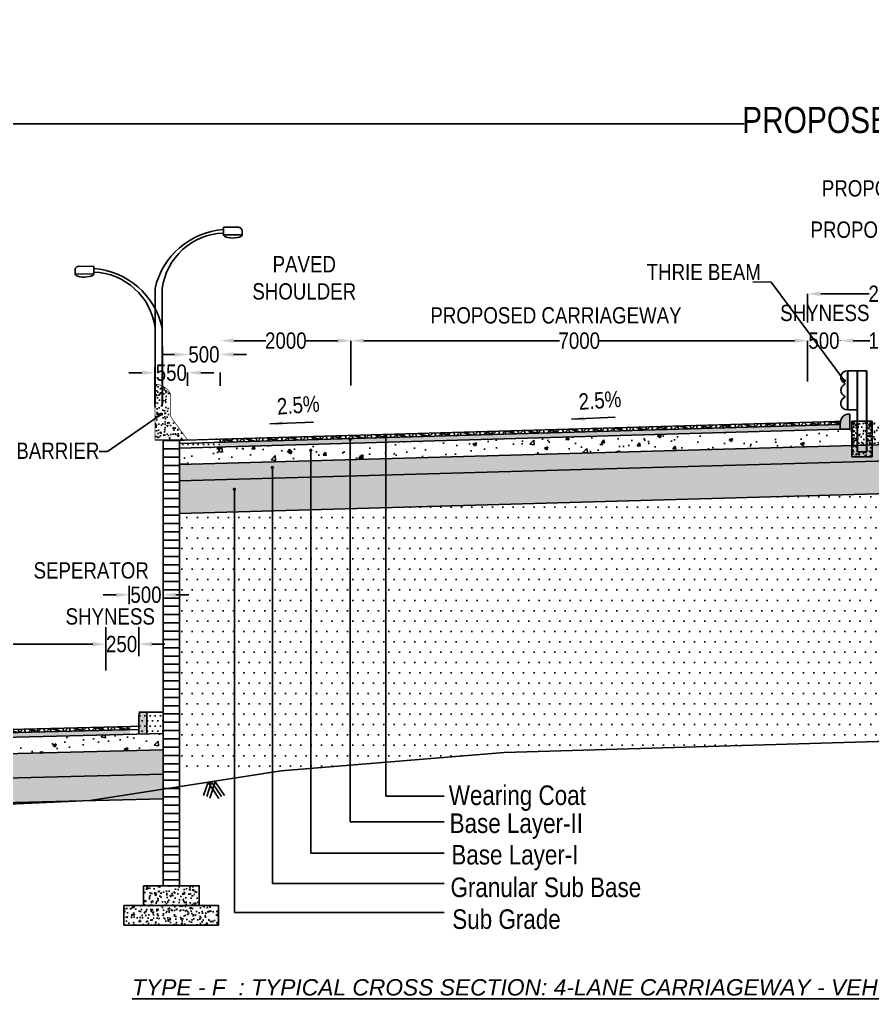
# Model space of a CAD drawing. Header units: millimetres. Extents: x 207528 to 778454, y -364692 to 101323.
# Drawn here: x 511375 to 524444, y -7738 to 7296 of the extents above; entities that cross this region are included whole.
import ezdxf

# ---------------------------------------------------------------- set-up
doc = ezdxf.new("R2010")
doc.units = ezdxf.units.MM
doc.linetypes.add('DASHED2', pattern=[0.375, 0.25, -0.125])
for name, color, linetype in [('Dim', 253, 'Continuous'), ('Dimension', 253, 'Continuous'), ('hatch', 253, 'Continuous'), ('NGL', 7, 'DASHED2')]:
    doc.layers.add(name, color=color, linetype=linetype)
doc.styles.add('DIM', font='ARIALN.TTF', dxfattribs={"height": 250})
doc.styles.get("Standard").update_dxf_attribs({"font": 'arial.ttf'})
doc.styles.add('STRIP PLAN STYLE', font='ARIALN.TTF')
doc.dimstyles.new('DIM', dxfattribs={"dimtxt": 250, "dimasz": 200, "dimexe": 0.18, "dimexo": 0.0625, "dimgap": 0.09, "dimtad": 0, "dimtih": 1, "dimtoh": 1, "dimdec": 0, "dimzin": 0, "dimdsep": 46, "dimtxsty": 'DIM', "dimcen": 0.09, "dimclrd": 256, "dimclrt": 7, "dimadec": 0, "dimazin": 0, "dimtfac": 1, "dimtdec": 0, "dimtofl": 0, "dimtmove": 0, "dimatfit": 3, "dimfxl": 1, "dimtolj": 1, "dimtzin": 0, "dimarcsym": 0})
doc.dimstyles.new('new', dxfattribs={"dimtxt": 150, "dimasz": 150, "dimexe": 100, "dimexo": 0.1, "dimgap": 0.09, "dimtad": 0, "dimtih": 1, "dimtoh": 1, "dimdec": 0, "dimzin": 0, "dimdsep": 46, "dimtxsty": 'DIM', "dimcen": 0.09, "dimclrd": 256, "dimclrt": 252, "dimadec": 0, "dimazin": 0, "dimtfac": 1, "dimtdec": 0, "dimtofl": 0, "dimtmove": 0, "dimatfit": 3, "dimfxl": 1, "dimtolj": 1, "dimtzin": 0, "dimlwd": -1, "dimarcsym": 0})

# ---------------------------------------------------------------- blocks, each defined once
blk = doc.blocks.new('*D402')
at = {"layer": 'Defpoints', "color": 0, "transparency": 16777216}
for p in [(516452, 2374), (516452, 1688), (523452, 1749)]:
    blk.add_point(p, dxfattribs=at)
at = {"layer": 'Dim', "color": 0, "lineweight": -2, "transparency": 16777216}
for p, q in [((516452, 1688), (516452, 2374)), ((523452, 1749), (523452, 2374))]:
    blk.add_line(p, q, dxfattribs=at)
at = {"layer": 'Dim', "lineweight": -2, "transparency": 16777216}
for p, q in [((516652, 2374), (519647, 2374)), ((523252, 2374), (520257, 2374))]:
    blk.add_line(p, q, dxfattribs=at)
at = {"layer": 'Dim', "transparency": 16777216}
for points in [[(516652, 2407), (516652, 2341), (516452, 2374)], [(523252, 2407), (523252, 2341), (523452, 2374)]]:
    blk.add_solid(points, dxfattribs=at)
at = {"layer": 'Dim', "color": 7, "transparency": 16777216, "insert": (519952, 2374), "char_height": 250, "attachment_point": 5, "style": 'DIM'}
blk.add_mtext('\\A1;7000', dxfattribs=at)
blk = doc.blocks.new('*D403')
at = {"layer": 'Defpoints', "color": 0, "transparency": 16777216}
for p in [(514457, 2375), (514457, 2375), (516452, 2374)]:
    blk.add_point(p, dxfattribs=at)
at = {"layer": 'Dim', "color": 0, "lineweight": -2, "transparency": 16777216}
for p, q in [((514457, 2375), (514457, 2375)), ((516452, 2374), (516452, 2374))]:
    blk.add_line(p, q, dxfattribs=at)
at = {"layer": 'Dim', "lineweight": -2, "transparency": 16777216}
for p, q in [((514657, 2375), (515147, 2375)), ((516252, 2374), (515762, 2374))]:
    blk.add_line(p, q, dxfattribs=at)
at = {"layer": 'Dim', "transparency": 16777216}
for points in [[(514657, 2408), (514657, 2342), (514457, 2375)], [(516252, 2408), (516252, 2341), (516452, 2374)]]:
    blk.add_solid(points, dxfattribs=at)
at = {"layer": 'Dim', "color": 7, "transparency": 16777216, "insert": (515455, 2375), "char_height": 250, "attachment_point": 5, "style": 'DIM'}
blk.add_mtext('\\A1;2000', dxfattribs=at)
blk = doc.blocks.new('*D404')
at = {"layer": 'Defpoints', "color": 0, "transparency": 16777216}
for p in [(513450, 1883), (513450, 1786), (513950, 1786)]:
    blk.add_point(p, dxfattribs=at)
at = {"layer": 'Dim', "lineweight": -2, "transparency": 16777216}
for p, q in [((513250, 1883), (513050, 1883)), ((514150, 1883), (514350, 1883))]:
    blk.add_line(p, q, dxfattribs=at)
at = {"layer": 'Dim', "color": 0, "lineweight": -2, "transparency": 16777216}
for p, q in [((513450, 1882), (513450, 1883)), ((513950, 1882), (513950, 1883))]:
    blk.add_line(p, q, dxfattribs=at)
at = {"layer": 'Dim', "transparency": 16777216}
for points in [[(513250, 1916), (513250, 1850), (513450, 1883)], [(514150, 1916), (514150, 1850), (513950, 1883)]]:
    blk.add_solid(points, dxfattribs=at)
at = {"layer": 'Dim', "color": 7, "transparency": 16777216, "insert": (513700, 1883), "char_height": 250, "attachment_point": 5, "style": 'DIM'}
blk.add_mtext('\\A1;550', dxfattribs=at)
blk = doc.blocks.new('*D489')
at = {"layer": 'Defpoints', "color": 0, "transparency": 16777216}
for p in [(513950, 2163), (513950, 1889), (514451, 1889)]:
    blk.add_point(p, dxfattribs=at)
at = {"layer": 'Dim', "lineweight": -2, "transparency": 16777216}
for p, q in [((513750, 2163), (513550, 2163)), ((514651, 2163), (514851, 2163))]:
    blk.add_line(p, q, dxfattribs=at)
at = {"layer": 'Dim', "color": 0, "lineweight": -2, "transparency": 16777216}
for p, q in [((513950, 2162), (513950, 2163)), ((514451, 2162), (514451, 2163))]:
    blk.add_line(p, q, dxfattribs=at)
at = {"layer": 'Dim', "transparency": 16777216}
for points in [[(513750, 2197), (513750, 2130), (513950, 2163)], [(514651, 2197), (514651, 2130), (514451, 2163)]]:
    blk.add_solid(points, dxfattribs=at)
at = {"layer": 'Dim', "color": 7, "transparency": 16777216, "insert": (514200, 2163), "char_height": 250, "attachment_point": 5, "style": 'DIM'}
blk.add_mtext('\\A1;500', dxfattribs=at)
blk = doc.blocks.new('*D405')
at = {"layer": 'Defpoints', "color": 0, "transparency": 16777216}
for p in [(547201, 5698), (502201, 5431), (547201, 5433)]:
    blk.add_point(p, dxfattribs=at)
at = {"layer": 'Dim', "color": 0, "lineweight": -2, "transparency": 16777216}
for p, q in [((502201, 5431), (502201, 5698)), ((547201, 5433), (547201, 5698))]:
    blk.add_line(p, q, dxfattribs=at)
at = {"layer": 'Dim', "lineweight": -2, "transparency": 16777216}
for p, q in [((502401, 5698), (522479, 5698)), ((547001, 5698), (529825, 5698))]:
    blk.add_line(p, q, dxfattribs=at)
at = {"layer": 'Dim', "transparency": 16777216}
for points in [[(502401, 5731), (502401, 5665), (502201, 5698)], [(547001, 5731), (547001, 5665), (547201, 5698)]]:
    blk.add_solid(points, dxfattribs=at)
at = {"layer": 'Dim', "color": 7, "transparency": 16777216, "insert": (526152, 5698), "char_height": 400, "attachment_point": 5, "style": 'STRIP PLAN STYLE'}
blk.add_mtext('\\A1;PROPOSED RIGHT OF WAY (45m)', dxfattribs=at)
blk = doc.blocks.new('*D406')
at = {"layer": 'Defpoints', "color": 0, "transparency": 16777216}
for p in [(525952, 3092), (523452, 2656), (525952, 2656)]:
    blk.add_point(p, dxfattribs=at)
at = {"layer": 'Dim', "color": 0, "lineweight": -2, "transparency": 16777216}
for p, q in [((523452, 2656), (523452, 3092)), ((525952, 2656), (525952, 3092))]:
    blk.add_line(p, q, dxfattribs=at)
at = {"layer": 'Dim', "lineweight": -2, "transparency": 16777216}
for p, q in [((523652, 3092), (524394, 3092)), ((525752, 3092), (525009, 3092))]:
    blk.add_line(p, q, dxfattribs=at)
at = {"layer": 'Dim', "transparency": 16777216}
for points in [[(523652, 3125), (523652, 3058), (523452, 3092)], [(525752, 3125), (525752, 3058), (525952, 3092)]]:
    blk.add_solid(points, dxfattribs=at)
at = {"layer": 'Dim', "color": 7, "transparency": 16777216, "insert": (524702, 3092), "char_height": 250, "attachment_point": 5, "style": 'DIM'}
blk.add_mtext('\\A1;2500', dxfattribs=at)
blk = doc.blocks.new('*D408')
at = {"layer": 'Defpoints', "color": 0, "transparency": 16777216}
for p in [(523452, 2375), (523452, 2188), (523952, 2188)]:
    blk.add_point(p, dxfattribs=at)
at = {"layer": 'Dim', "lineweight": -2, "transparency": 16777216}
for p, q in [((523252, 2375), (523052, 2375)), ((524152, 2375), (524352, 2375))]:
    blk.add_line(p, q, dxfattribs=at)
at = {"layer": 'Dim', "color": 0, "lineweight": -2, "transparency": 16777216}
for p, q in [((523452, 2373), (523452, 2375)), ((523952, 2373), (523952, 2375))]:
    blk.add_line(p, q, dxfattribs=at)
at = {"layer": 'Dim', "transparency": 16777216}
for points in [[(523252, 2408), (523252, 2341), (523452, 2375)], [(524152, 2408), (524152, 2341), (523952, 2375)]]:
    blk.add_solid(points, dxfattribs=at)
at = {"layer": 'Dim', "color": 7, "transparency": 16777216, "insert": (523702, 2375), "char_height": 250, "attachment_point": 5, "style": 'DIM'}
blk.add_mtext('\\A1;500', dxfattribs=at)
blk = doc.blocks.new('*D409')
at = {"layer": 'Defpoints', "color": 0, "transparency": 16777216}
for p in [(523952, 2375), (523952, 2189), (525452, 2188)]:
    blk.add_point(p, dxfattribs=at)
at = {"layer": 'Dim', "color": 0, "lineweight": -2, "transparency": 16777216}
for p, q in [((523952, 2374), (523952, 2376)), ((525452, 2373), (525452, 2375))]:
    blk.add_line(p, q, dxfattribs=at)
at = {"layer": 'Dim', "lineweight": -2, "transparency": 16777216}
for p, q in [((524152, 2375), (524406, 2375)), ((525252, 2375), (524998, 2375))]:
    blk.add_line(p, q, dxfattribs=at)
at = {"layer": 'Dim', "transparency": 16777216}
for points in [[(524152, 2409), (524152, 2342), (523952, 2375)], [(525252, 2408), (525252, 2341), (525452, 2375)]]:
    blk.add_solid(points, dxfattribs=at)
at = {"layer": 'Dim', "color": 7, "transparency": 16777216, "insert": (524702, 2375), "char_height": 250, "attachment_point": 5, "style": 'DIM'}
blk.add_mtext('\\A1;1500', dxfattribs=at)
blk = doc.blocks.new('*D395')
at = {"layer": 'Defpoints', "color": 0, "transparency": 16777216}
for p in [(513567, -1521), (513056, -1869), (513567, -1869)]:
    blk.add_point(p, dxfattribs=at)
at = {"layer": 'Dim', "lineweight": -2, "transparency": 16777216}
for p, q in [((512856, -1521), (512656, -1521)), ((513767, -1521), (513967, -1521))]:
    blk.add_line(p, q, dxfattribs=at)
at = {"layer": 'Dim', "color": 0, "lineweight": -2, "transparency": 16777216}
for p, q in [((513056, -1523), (513056, -1521)), ((513567, -1523), (513567, -1521))]:
    blk.add_line(p, q, dxfattribs=at)
at = {"layer": 'Dim', "transparency": 16777216}
for points in [[(512856, -1488), (512856, -1555), (513056, -1521)], [(513767, -1488), (513767, -1555), (513567, -1521)]]:
    blk.add_solid(points, dxfattribs=at)
at = {"layer": 'Dim', "color": 7, "transparency": 16777216, "insert": (513312, -1521), "char_height": 250, "attachment_point": 5, "style": 'DIM'}
blk.add_mtext('\\A1;500', dxfattribs=at)
blk = doc.blocks.new('*D396')
at = {"layer": 'Defpoints', "color": 0, "transparency": 16777216}
for p in [(506212, -2278), (506212, -2680), (512695, -2680)]:
    blk.add_point(p, dxfattribs=at)
at = {"layer": 'Dim', "color": 0, "lineweight": -2, "transparency": 16777216}
for p, q in [((506212, -2680), (506212, -2278)), ((512695, -2680), (512695, -2278))]:
    blk.add_line(p, q, dxfattribs=at)
at = {"layer": 'Dim', "lineweight": -2, "transparency": 16777216}
for p, q in [((506412, -2278), (509064, -2278)), ((512495, -2278), (509674, -2278))]:
    blk.add_line(p, q, dxfattribs=at)
at = {"layer": 'Dim', "transparency": 16777216}
for points in [[(506412, -2245), (506412, -2311), (506212, -2278)], [(512495, -2245), (512495, -2311), (512695, -2278)]]:
    blk.add_solid(points, dxfattribs=at)
at = {"layer": 'Dim', "color": 7, "transparency": 16777216, "insert": (509369, -2278), "char_height": 250, "attachment_point": 5, "style": 'DIM'}
blk.add_mtext('\\A1;7000', dxfattribs=at)
blk = doc.blocks.new('DDD')
for p, q in [((1867070, -106568), (1867071, -106627)), ((1867358, -106507), (1867129, -106509)), ((1867359, -106625), (1867358, -106507)), ((1867071, -106627), (1867359, -106625)), ((1868297, -107444), (1868295, -109214)), ((1868407, -107450), (1868407, -109214))]:
    blk.add_line(p, q)
for centre, major_axis, start_param, end_param in [((1867129, -106568), (41.7, 41.7), 0.793568, 2.364365), ((1867273, -107703), (-822, 822), 4.14637, 5.423964), ((1867323, -107580), (-343, 922), 4.488864, 5.890241)]:
    blk.add_ellipse(centre, major_axis=major_axis, ratio=1, start_param=start_param, end_param=end_param)
at = {"extrusion": (0, 0, -1)}
blk.add_ellipse((1867215, -106626), major_axis=(144, 1), ratio=0.331897, start_param=0, end_param=3.141593, dxfattribs=at)
blk = doc.blocks.new('DUAL LIGHT')
for p, q in [((1621822, -144545), (1621823, -144427)), ((1621823, -144427), (1622052, -144429)), ((1622110, -144547), (1621822, -144545)), ((1622110, -144488), (1622110, -144547)), ((1620774, -145370), (1620774, -146570)), ((1620884, -145364), (1620885, -146570))]:
    blk.add_line(p, q)
at = {"extrusion": (0, 0, -1)}
for centre, major_axis, start_param, end_param in [((1621908, -145623), (822, 822), 4.14637, 5.423964), ((1622052, -144487), (-41.7, 41.7), 0.793568, 2.364365), ((1621858, -145500), (343, 922), 4.488864, 5.890241)]:
    blk.add_ellipse(centre, major_axis=major_axis, ratio=1, start_param=start_param, end_param=end_param, dxfattribs=at)
blk.add_ellipse((1621966, -144546), major_axis=(-144, 1), ratio=0.331897, start_param=0, end_param=3.141593)
blk.add_blockref('DDD', (-247523, -37321))
blk = doc.blocks.new('*D400')
at = {"layer": 'Defpoints', "color": 0, "transparency": 16777216}
for p in [(513203, -2277), (512693, -2594), (513203, -2594)]:
    blk.add_point(p, dxfattribs=at)
at = {"layer": 'Dim', "lineweight": -2, "transparency": 16777216}
for p, q in [((512493, -2277), (512293, -2277)), ((513403, -2277), (513603, -2277))]:
    blk.add_line(p, q, dxfattribs=at)
at = {"layer": 'Dim', "color": 0, "lineweight": -2, "transparency": 16777216}
for p, q in [((512693, -2278), (512693, -2277)), ((513203, -2278), (513203, -2277))]:
    blk.add_line(p, q, dxfattribs=at)
at = {"layer": 'Dim', "transparency": 16777216}
for points in [[(512493, -2243), (512493, -2310), (512693, -2277)], [(513403, -2243), (513403, -2310), (513203, -2277)]]:
    blk.add_solid(points, dxfattribs=at)
at = {"layer": 'Dim', "color": 7, "transparency": 16777216, "insert": (512938, -2277), "char_height": 250, "attachment_point": 5, "style": 'DIM'}
blk.add_mtext('\\A1;250', dxfattribs=at)
blk = doc.blocks.new('thrie pole')
at = {"true_color": 0x939598}
h = blk.add_hatch(dxfattribs=at)
h.set_pattern_fill('AR-CONC', color=252, scale=0.7)
h.paths.add_polyline_path([(1314319, 54509), (1314169, 54509), (1314169, 54977), (1314089, 54977), (1314089, 54429), (1314399, 54429), (1314399, 54977), (1314319, 54977)])
for points in [[(1314019, 55151), (1314019, 55751)], [(1314019, 55351), (1314019, 55751)], [(1314019, 55751), (1314319, 55751)], [(1314024, 55151), (1314024, 55751)], [(1314024, 55351), (1314024, 55751)], [(1314169, 54509), (1314169, 55751)], [(1314174, 54509), (1314174, 55751)], [(1314314, 54509), (1314314, 55751)], [(1314319, 54509), (1314319, 55751)], [(1314169, 55151), (1314019, 55151)], [(1314174, 54509), (1314169, 54509)], [(1314169, 54509), (1314319, 54509)]]:
    blk.add_lwpolyline(points)
blk.add_lwpolyline([(1314399, 54429), (1314089, 54429), (1314089, 54977), (1314399, 54977)], close=True)
for centre, radius, start, end in [((1314019, 55651), 100, 90, 245.38), ((1314019, 55451), 100, 114.62, 245.38), ((1313973, 55551), 10, 294.62, 65.38), ((1314019, 55251), 100, 114.62, 270), ((1313973, 55351), 10, 294.62, 65.38)]:
    blk.add_arc(centre, radius, start, end)

msp = doc.modelspace()

# ---------------------------------------------------------------- hatches: boundary and pattern name
at = {"true_color": 0x636466}
h = msp.add_hatch(color=251, dxfattribs=at)
h.dxf.hatch_style = 1
h.paths.add_polyline_path([(524099.1, 1248.2), (524061, 1248.2, 0.2904632), (523961.2, 1159.7), (523952.1, 1096.3), (523952.6, 1096.3), (523952.6, 1016.3), (524099, 1017.5)])
h = msp.add_hatch()
h.set_pattern_fill('GOST_GLASS', color=41, scale=5)
h.set_pattern_definition([(45, (448852.69, -66546.884), (42.426407, -4e-15), [25, -35]), (45, (448863.298, -66546.884), (42.426407, -4e-15), [10, -50]), (45, (448852.69, -66536.277), (42.426407, -4e-15), [10, -50])])
h.paths.add_polyline_path([(523953.9, 1018.4), (523953.9, 1088.6), (514451.1, 815), (514451.1, 745.6)])
h = msp.add_hatch()
h.set_pattern_fill('AR-SAND', color=45, scale=2.5)
h.set_pattern_definition([(37.5, (90600.76, -67169.48), (-4.000078, 122.35331), [0, -96.52, 0, -107.95, 0, -103.1875]), (7.5, (90600.76, -67169.48), (112.38082, 179.206275), [0, -52.07, 0, -86.995, 0, -33.3375]), (327.5, (90522.65, -67169.48), (197.748093, 0.359296), [0, -31.75, 0, -114.3, 0, -149.225]), (317.5, (90522.65, -67169.48), (190.88911, 55.73233), [0, -15.875, 0, -74.93, 0, -85.725])])
h.paths.add_polyline_path([(524099.1, 1132.9), (525304, 1132.8), (525298.4, 768.5), (524700.4, 782.4), (524104.8, 768.6)])
at = {"ltscale": 0.1}
h = msp.add_hatch(dxfattribs=at)
h.set_pattern_fill('LINE', color=256, scale=40, style=0)
h.set_pattern_definition([(0, (451597.59, 79075.2), (0, 127), [])])
h.paths.add_polyline_path([(513824.6, 850.9), (513574.6, 850.9), (513574.6, -4532.9), (513824.6, -4494)])
h.paths.add_polyline_path([(513824.6, -4494), (513574.6, -4532.9), (513574.6, -5983.5), (513824.6, -5983.5)])
h = msp.add_hatch(color=256)
h.dxf.hatch_style = 1
h.paths.add_polyline_path([(513201.1, -3367.1, -0.4142136), (513251.1, -3317.1), (513324.3, -3317.1), (513324.3, -3652.8), (513201.1, -3655.9)])
h = msp.add_hatch()
h.set_pattern_fill('GOST_GLASS', color=41, scale=5)
h.set_pattern_definition([(45, (411964.84, -17234.707), (42.426407, -4e-15), [25, -35]), (45, (411975.448, -17234.707), (42.426407, -4e-15), [10, -50]), (45, (411964.84, -17224.1), (42.426407, -4e-15), [10, -50])])
h.paths.add_polyline_path([(513065.3, -3589.3), (513065.3, -3659.3), (507486.3, -3798.8), (507239.8, -3779.2), (506841.7, -3744.9)])
h.paths.add_polyline_path([(506212.1, -3760.6), (506212.1, -3830.6), (507486.3, -3798.8), (507239.8, -3779.2), (506841.7, -3744.9)])
at = {"layer": 'Dim'}
h = msp.add_hatch(dxfattribs=at)
h.set_pattern_fill('AR-CONC', color=256)
h.set_pattern_definition([(50, (449597.46, 79037.7), (182.18467, -15.93909), [19.05, -209.55]), (355, (449597.46, 79037.7), (-35.24342, 191.05685), [15.24, -167.6406]), (100.45144, (449612.65, 79036.37), (146.94125, 175.11775), [16.19, -178.09024]), (46.1842, (449597.46, 79088.5), (271.07904, -42.04233), [28.575, -314.325]), (96.63556, (449620.05, 79085), (237.4041, 247.4261), [24.285, -267.1356]), (351.18415, (449597.46, 79088.5), (237.4041, 247.4261), [22.86, -251.4597]), (21, (449622.86, 79075.8), (151.6144, -102.2652), [19.05, -209.55]), (326, (449622.86, 79075.8), (61.80203, 184.18797), [15.24, -167.64]), (71.45144, (449635.5, 79067.27), (213.41642, 81.92277), [16.19, -178.08994]), (37.5, (449597.463, 79037.694), (3.088603, 84.55504), [0, -165.608, 0, -170.18, 0, -168.275]), (7.5, (449597.46, 79037.69), (66.81966, 100.180575), [0, -97.028, 0, -161.798, 0, -64.135]), (327.5, (449540.82, 79037.694), (135.590595, -5.728744), [0, -63.5, 0, -198.12, 0, -262.89]), (317.5, (449515.42, 79037.7), (148.12918, 25.42649), [0, -82.55, 0, -131.572, 0, -186.69])])
h.paths.add_polyline_path([(513692.5, 1549.4), (513685.9, 1563), (513666.3, 1595.1), (513649.3, 1616.5), (513624.8, 1640.8), (513585, 1669.3), (513552.1, 1685.6), (513519.3, 1696.5), (513481, 1703.6), (513449.6, 1705.1), (513449.6, 1647), (513449.6, 850.9), (513950.9, 863.5), (513692.1, 1207.4)])
h = msp.add_hatch(dxfattribs=at)
h.set_pattern_fill('AR-CONC', color=256, scale=3)
h.set_pattern_definition([(50, (448852.7, 14956), (546.554, -47.8173), [57.15, -628.65]), (355, (448852.7, 14956), (-105.7303, 573.1705), [45.72, -502.9218]), (100.45144, (448898.24, 14952), (440.8237, 525.3533), [48.57, -534.2707]), (46.1842, (448852.7, 15108.4), (813.237, -126.127), [85.725, -942.975]), (96.6356, (448920.5, 15097.9), (712.212, 742.278), [72.855, -801.407]), (351.1842, (448852.7, 15108.4), (712.212, 742.278), [68.58, -754.379]), (21, (448928.9, 15070.3), (454.8432, -306.7956), [57.15, -628.65]), (326, (448928.9, 15070.3), (185.406, 552.564), [45.72, -502.92]), (71.45144, (448966.8, 15044.7), (640.2493, 245.7683), [48.57, -534.27]), (37.5, (448852.7, 14955.98), (9.2658, 253.6651), [0, -496.824, 0, -510.54, 0, -504.825]), (7.5, (448852.7, 14955.98), (200.459, 300.5417), [0, -291.084, 0, -485.394, 0, -192.405]), (327.5, (448682.76, 14955.98), (406.7718, -17.18623), [0, -190.5, 0, -594.36, 0, -788.67]), (317.5, (448606.56, 14955.98), (444.3875, 76.2795), [0, -247.65, 0, -394.716, 0, -560.07])])
h.paths.add_polyline_path([(523953.9, 761.7), (523953.9, 1018.4), (513824.6, 727.7), (513824.6, 556), (513824.6, 480.8)])
h = msp.add_hatch(dxfattribs=at)
h.set_pattern_fill('AR-CONC', color=256, scale=3)
h.set_pattern_definition([(50, (411964.84, -17234.7), (546.554, -47.8173), [57.15, -628.65]), (355, (411964.84, -17234.7), (-105.7303, 573.1705), [45.72, -502.9218]), (100.45144, (412010.4, -17238.7), (440.8237, 525.3533), [48.57, -534.2707]), (46.1842, (411964.84, -17082.3), (813.237, -126.127), [85.725, -942.975]), (96.6356, (412032.6, -17092.8), (712.2124, 742.2784), [72.855, -801.407]), (351.18415, (411964.8, -17082.3), (712.2124, 742.2784), [68.58, -754.379]), (21, (412041.04, -17120.4), (454.8432, -306.7956), [57.15, -628.65]), (326, (412041.04, -17120.4), (185.406, 552.564), [45.72, -502.92]), (71.45144, (412078.94, -17145.97), (640.2493, 245.7683), [48.57, -534.2698]), (37.5, (411964.84, -17234.7), (9.2658, 253.6651), [0, -496.824, 0, -510.54, 0, -504.825]), (7.5, (411964.84, -17234.7), (200.459, 300.5417), [0, -291.084, 0, -485.394, 0, -192.405]), (327.5, (411794.92, -17234.7), (406.7718, -17.18623), [0, -190.5, 0, -594.36, 0, -788.67]), (317.5, (411718.7, -17234.7), (444.3875, 76.2795), [0, -247.65, 0, -394.716, 0, -560.07])])
h.paths.add_polyline_path([(506065.3, -3834.3), (507486.3, -3798.8), (508384.1, -3870.2), (509567.2, -3926.2), (511105.7, -3934.1), (512408.4, -3873.2), (513574.6, -3855), (513574.6, -3906.4), (506065.3, -4084.4)])
h.paths.add_polyline_path([(507486.3, -3798.8), (513065.3, -3659.3), (513574.6, -3646.6), (513574.6, -3855), (512408.4, -3873.2), (511105.7, -3934.1), (509567.2, -3926.2), (508384.1, -3870.2)])
at = {"layer": 'hatch'}
h = msp.add_hatch(dxfattribs=at)
h.set_pattern_fill('NET3', color=256, scale=30, angle=45)
h.set_pattern_definition([(45, (448852.69, -66546.88), (-67.35192, 67.35192), []), (105, (448852.69, -66546.88), (-92.004435, -24.65251), []), (165, (448852.69, -66546.88), (-24.65251, -92.004435), [])])
h.paths.add_polyline_path([(523953.9, 1088.7), (523953.9, 1138.5), (514451.1, 865.3), (514451.1, 815)])
h = msp.add_hatch(dxfattribs=at)
h.set_pattern_fill('DOTS', scale=50)
h.set_pattern_definition([(0, (450097.59, 14991.82), (39.6875, 79.375), [0, -79.375])])
h.paths.add_polyline_path([(514451.1, 865), (513574.8, 850.9), (513824.6, 844.9), (513824.6, 716.2), (514451.6, 745.8)])
h = msp.add_hatch(dxfattribs=at)
h.set_pattern_fill('GRAVEL', color=11, scale=25)
h.set_pattern_definition([(228.01279, (449309.89, 15590.98), (-5080, -5715), [85.4304, -8457.621]), (184.96974, (449252.74, 15527.478), (7619.999997, 635.000036), [146.601, -14513.5122]), (132.510447, (449106.69, 15514.778), (6350.000003, -6984.999998), [103.3704, -10233.6807]), (267.27369, (448859.04, 15356.028), (635.000001, 12700), [133.501, -13216.6094]), (292.833654, (448852.69, 15222.678), (-3175, 7620), [130.9084, -12959.952]), (357.27369, (448903.49, 15102.028), (-12700, 635.000001), [133.501, -13216.6094]), (37.69424, (449036.84, 15095.678), (-8254.9999996, -6350.0000005), [176.5484, -17478.279]), (72.25533, (449176.54, 15203.628), (4445.000001, 13969.9999996), [166.68, -16501.314]), (121.429566, (449227.34, 15362.378), (-5080.000001, 8255), [133.9532, -13261.3864]), (175.23636, (449157.49, 15476.68), (6985, -635), [152.9283, -7493.484]), (222.397438, (449005.09, 15489.378), (-7620, -6985), [197.7695, -19579.193]), (138.814075, (449487.69, 15349.68), (-4445, 3810), [67.501, -6682.6415]), (171.469234, (449436.89, 15394.128), (8255, -1269.999999), [128.4205, -12713.6597]), (225, (449309.9, 15413.2), (-9e-14, -635), [89.8023, -808.2233]), (203.19859, (449265.44, 15489.38), (3175, 1270), [48.3603, -4787.6556]), (291.80141, (449220.99, 15470.33), (-635, 1905), [68.3914, -3351.188]), (30.96376, (449246.39, 15406.83), (1905, 1270), [111.08, -3591.5745]), (161.56505, (449341.64, 15463.98), (1270, -635), [80.322, -1927.7245]), (16.38954, (448852.69, 15470.328), (6350, 1905), [112.522, -11139.7067]), (70.346176, (448960.64, 15502.078), (-2540, -6985), [94.3997, -9345.554]), (293.19859, (449341.64, 15590.98), (-1270, 3175), [96.72, -4739.296]), (343.61046, (449379.74, 15502.078), (-6350, 1905), [112.522, -11139.7067]), (339.44395, (448852.69, 15076.63), (-3175, 1270), [108.509, -5316.9336]), (294.77514, (448954.29, 15038.528), (-3175.000004, 6984.999998), [90.918, -9000.8983]), (66.80141, (449347.99, 14955.98), (1270, 3175), [96.72, -4739.296]), (17.354025, (449386.09, 15044.878), (-8255, -2540), [106.4457, -10538.094]), (69.44395, (449036.84, 14955.98), (-1270, -3175), [54.2544, -5371.188]), (101.30993, (449309.89, 14955.98), (-635, 2540), [32.3787, -3205.4987]), (165.96376, (449303.54, 14987.73), (1905, -635), [130.9084, -2487.2636]), (186.009006, (449176.54, 15019.478), (6350, 635), [121.3167, -12010.341]), (303.69007, (449246.39, 15349.68), (-635, 1270), [91.581, -2197.944]), (353.157227, (449297.19, 15273.478), (10795, -1269.9999994), [159.889, -15829.0023]), (60.9454, (449455.94, 15254.43), (-2540, -4445), [65.377, -6472.348]), (90, (449487.7, 15311.6), (-635, 635), [38.1, -596.9]), (120.25644, (449163.84, 15038.528), (2540, -4445), [88.2167, -8733.485]), (48.01279, (449119.39, 15114.73), (5080, 5715), [170.8607, -8372.1905]), (0, (449233.7, 15241.7), (635, 635), [165.1, -469.9]), (325.304846, (449398.79, 15241.728), (6350.000002, -4444.999997), [100.4024, -9939.829]), (254.0546, (449481.34, 15184.58), (-635, -2540), [92.4573, -4530.4125]), (207.645975, (449455.94, 15095.678), (-12065, -6349.999999), [150.5363, -14903.116]), (175.42608, (449322.59, 15025.828), (-8255, 635), [159.2574, -15766.4616])])
h.paths.add_polyline_path([(524700.4, 532.3), (524700.4, 782.4), (513824.6, 480.8), (513824.6, 360.9), (513824.6, 226.7)])
h = msp.add_hatch(dxfattribs=at)
h.set_pattern_fill('DOTS', color=25, scale=50)
h.set_pattern_definition([(0, (448852.69, 14955.98), (39.6875, 79.375), [0, -79.375])])
h.paths.add_polyline_path([(524700.4, 532.3), (513824.6, 226.7), (513824.6, -273.4), (524700.4, 32.1)])
h = msp.add_hatch(dxfattribs=at)
h.set_pattern_fill('DOTS', scale=100)
h.set_pattern_definition([(0, (448852.69, 79039.36), (79.375, 158.75), [0, -158.75])])
h.paths.add_polyline_path([(524700.4, 32.1), (513824.6, -273.4), (513824.6, -4286.1), (513313, -4307.7), (515382.1, -4220.1), (518799.2, -3937.1), (524700.4, -3762.7)])
h = msp.add_hatch(dxfattribs=at)
h.set_pattern_fill('DOTS', color=25, scale=50)
h.set_pattern_definition([(0, (-804369.904, 91001.76), (39.6875, 79.375), [0, -79.375])])
h.paths.add_polyline_path([(513188.6, -3656.2), (513574, -3646.5), (513574, -3320.5), (513188.6, -3320.5)])
h = msp.add_hatch(dxfattribs=at)
h.set_pattern_fill('NET3', color=256, scale=30, angle=45)
h.set_pattern_definition([(45, (411964.84, -17234.71), (-67.35192, 67.35192), []), (105, (411964.84, -17234.71), (-92.004435, -24.65251), []), (165, (411964.84, -17234.71), (-24.65251, -92.004435), [])])
h.paths.add_polyline_path([(513065.3, -3539.3), (513065.3, -3589.3), (506841.7, -3744.9), (506391.6, -3706.1)])
h.paths.add_polyline_path([(506212.1, -3710.6), (506212.1, -3760.6), (506841.7, -3744.9), (506391.6, -3706.1)])
h = msp.add_hatch(dxfattribs=at)
h.set_pattern_fill('GRAVEL', color=11, scale=25)
h.set_pattern_definition([(228.01279, (412422.04, -16599.707), (-5080, -5715), [85.4304, -8457.621]), (184.96974, (412364.89, -16663.207), (7619.999997, 635.000036), [146.6012, -14513.5122]), (132.510447, (412218.84, -16675.907), (6350.000003, -6984.999998), [103.3704, -10233.6807]), (267.27369, (411971.19, -16834.657), (635.000001, 12700), [133.501, -13216.6094]), (292.833654, (411964.84, -16968.007), (-3175, 7620), [130.9084, -12959.952]), (357.27369, (412015.64, -17088.657), (-12700, 635.000001), [133.501, -13216.6094]), (37.69424, (412148.991, -17095.007), (-8254.9999996, -6350.0000005), [176.5484, -17478.2788]), (72.255328, (412288.691, -16987.057), (4445.000001, 13969.9999996), [166.68, -16501.314]), (121.429566, (412339.49, -16828.307), (-5080.000001, 8255), [133.9532, -13261.3864]), (175.23636, (412269.64, -16714.007), (6985, -635), [152.9283, -7493.4842]), (222.397438, (412117.241, -16701.307), (-7619.9999998, -6985.0000003), [197.7695, -19579.193]), (138.814075, (412599.84, -16841.007), (-4445, 3810), [67.501, -6682.6415]), (171.469234, (412549.04, -16796.557), (8255, -1269.999999), [128.4205, -12713.6597]), (225, (412422.04, -16777.5), (-9e-14, -635), [89.8023, -808.2233]), (203.19859, (412377.59, -16701.31), (3175, 1270), [48.3603, -4787.6556]), (291.80141, (412333.14, -16720.36), (-635, 1905), [68.3914, -3351.1882]), (30.96376, (412358.54, -16783.86), (1905, 1270), [111.08, -3591.5745]), (161.56505, (412453.8, -16726.7), (1270, -635), [80.3218, -1927.7245]), (16.38954, (411964.84, -16720.357), (6350, 1905), [112.522, -11139.7067]), (70.346176, (412072.79, -16688.607), (-2540, -6985), [94.3997, -9345.554]), (293.19859, (412453.79, -16599.71), (-1270, 3175), [96.72, -4739.296]), (343.61046, (412491.89, -16688.607), (-6350, 1905), [112.522, -11139.7067]), (339.443955, (411964.84, -17114.06), (-3175, 1270), [108.5088, -5316.9336]), (294.77514, (412066.44, -17152.157), (-3175.000004, 6984.999998), [90.918, -9000.8983]), (66.80141, (412460.14, -17234.71), (1270, 3175), [96.72, -4739.296]), (17.354025, (412498.24, -17145.807), (-8255, -2540), [106.4457, -10538.094]), (69.443955, (412148.99, -17234.71), (-1270, -3175), [54.2544, -5371.188]), (101.30993, (412422.04, -17234.71), (-635, 2540), [32.3787, -3205.4987]), (165.96376, (412415.69, -17202.96), (1905, -635), [130.9084, -2487.2636]), (186.009006, (412288.69, -17171.207), (6350, 635), [121.3167, -12010.3412]), (303.69007, (412358.54, -16841), (-635, 1270), [91.581, -2197.944]), (353.157227, (412409.341, -16917.207), (10795, -1269.9999994), [159.8892, -15829.0023]), (60.945396, (412568.09, -16936.257), (-2540, -4445), [65.377, -6472.348]), (90, (412599.84, -16879.1), (-635, 635), [38.1, -596.9]), (120.256437, (412275.99, -17152.157), (2540, -4445), [88.2167, -8733.4852]), (48.01279, (412231.54, -17075.957), (5080, 5715), [170.8607, -8372.1905]), (0, (412345.84, -16948.96), (635, 635), [165.1, -469.9]), (325.304846, (412510.94, -16948.957), (6350.000002, -4444.999997), [100.4024, -9939.8292]), (254.0546, (412593.49, -17006.11), (-635, -2540), [92.4573, -4530.4125]), (207.645975, (412568.09, -17095.007), (-12065.0000004, -6349.999999), [150.5363, -14903.116]), (175.42608, (412434.741, -17164.857), (-8255, 635), [159.2574, -15766.4616])])
h.paths.add_polyline_path([(504454.8, -4124.7), (503664.4, -4519.8), (513574.6, -4272), (513574.6, -3896.7)])
h = msp.add_hatch(dxfattribs=at)
h.set_pattern_fill('DOTS', color=25, scale=50)
h.set_pattern_definition([(0, (411964.84, -17234.71), (39.6875, 79.375), [0, -79.375])])
h.paths.add_polyline_path([(503664.4, -4519.8), (502875, -4914.4), (513574.6, -4646.9), (513574.6, -4272), (513438.4, -4275.4)])
h = msp.add_hatch(dxfattribs=at)
h.set_pattern_fill('AR-CONC', color=256, angle=90)
h.set_pattern_definition([(140, (451972.59, 79075.2), (15.93909, 182.18467), [19.05, -209.55]), (85, (451972.59, 79075.2), (-191.05685, -35.24342), [15.24, -167.6406]), (190.45144, (451973.92, 79090.38), (-175.11775, 146.94125), [16.19, -178.09024]), (136.1842, (451921.79, 79075.2), (42.04233, 271.07904), [28.575, -314.325]), (186.63556, (451925.3, 79097.8), (-247.4261, 237.40413), [24.285, -267.1356]), (81.18415, (451921.8, 79075.2), (-247.4261, 237.4041), [22.86, -251.4597]), (111, (451934.49, 79100.6), (102.2652, 151.6144), [19.05, -209.55]), (56, (451934.49, 79100.6), (-184.18797, 61.80203), [15.24, -167.64]), (161.45145, (451943.01, 79113.23), (-81.92277, 213.41642), [16.19, -178.08994]), (127.5, (451972.59, 79075.2), (-84.55504, 3.088603), [0, -165.608, 0, -170.18, 0, -168.275]), (97.5, (451972.59, 79075.2), (-100.180575, 66.81966), [0, -97.028, 0, -161.798, 0, -64.135]), (57.5, (451972.59, 79018.556), (5.728744, 135.590595), [0, -63.5, 0, -198.12, 0, -262.89]), (47.5, (451972.59, 78993.16), (-25.42649, 148.12918), [0, -82.55, 0, -131.572, 0, -186.69])])
h.paths.add_polyline_path([(514124.6, -5983.5), (513274.6, -5983.5), (513274.6, -6283.5), (513699.6, -6283.5), (513824.6, -6283.5), (514124.6, -6283.5)])
h.paths.add_polyline_path([(514424.6, -6283.5), (514124.6, -6283.5), (513824.6, -6283.5), (513699.6, -6283.5), (513274.6, -6283.5), (512974.6, -6283.5), (512974.6, -6583.5), (514424.6, -6583.5)])

# ---------------------------------------------------------------- linework, layer by layer
for p, q in [((513574.6, 850.9), (513574.6, -5983.5)), ((513824.6, 850.9), (513824.6, -5983.5)), ((513824.6, -273.4), (524700.4, 32.1)), ((513574, -3320.5), (513201.1, -3320.5)), ((513201.1, -3367.1), (513201.1, -3655.9))]:
    msp.add_line(p, q)
at = {"const_width": 10}
msp.add_lwpolyline([(513692.5, 1549.4, 0.2994805), (513449.6, 1705.1), (513449.6, 850.9), (513951.2, 851), (513692.1, 1207.4), (513692.5, 1549.4), (513685.9, 1563), (513666.3, 1595.1), (513649.3, 1616.5), (513624.8, 1640.8), (513585, 1669.3), (513552.1, 1685.6), (513519.3, 1696.5), (513481, 1703.6), (513449.6, 1705.1)], format="xyb", dxfattribs=at)
msp.add_lwpolyline([(524099.1, 1248.2), (524061, 1248.2, 0.2904632), (523961.2, 1159.7), (523952, 1095.4), (523952.6, 1016.3), (524099, 1017.5)], format="xyb", close=True)
at = {"const_width": 20}
for points in [[(523953.9, 1138.5), (513824.6, 847.3)], [(513949.6, 850.9), (513449.6, 850.9)], [(506212.1, -3710.6), (513201.1, -3535.9)]]:
    msp.add_lwpolyline(points, dxfattribs=at)
for points in [[(513824.6, 796.9), (523953.9, 1088.6)], [(513824.6, 727.7), (523953.9, 1018.4)], [(513824.6, 476.5), (524700.4, 782.4)], [(513824.6, 226.7), (524700.4, 532.3)], [(513949.6, 480.8), (513824.6, 480.8)], [(513324.3, -3317.1), (513324.3, -3651.1)], [(506212.1, -3760.6), (513201.1, -3585.9)], [(513574.6, -3616.2), (513574.6, -3587.3)], [(506212.1, -3830.6), (513574.6, -3646.6)], [(504454.8, -4124.7), (513574.6, -3896.7)], [(503664.4, -4519.8), (513574.6, -4272)], [(513574.6, -4646.9), (502875, -4914.4)], [(513574.6, -5983.5), (513274.6, -5983.5), (513274.6, -6283.5)], [(513274.6, -5983.5), (514124.6, -5983.5), (514124.6, -6283.5)], [(513274.6, -6283.5), (512974.6, -6283.5), (512974.6, -6583.5)], [(513274.6, -6283.5), (513699.6, -6283.5)], [(514124.6, -6283.5), (513699.6, -6283.5)], [(513699.6, -6283.5), (513824.6, -6283.5)], [(514124.6, -6283.5), (514424.6, -6283.5), (514424.6, -6583.5)], [(514424.6, -6583.5), (512974.6, -6583.5)]]:
    msp.add_lwpolyline(points)
msp.add_arc((513251.1, -3367.1), 50, 90, 180)
at = {"layer": 'Dim'}
for points in [[(513449.6, 1888.7), (513449.6, 1684.2)], [(513949.6, 1888.9), (513949.6, 1684.4)], [(513949.7, 1889.1), (513949.7, 1684.5)], [(514451.1, 1889.3), (514451.1, 1684.7)], [(514451.1, 1888.9), (514451.1, 1684.4)], [(513824.6, 850.9), (513574.6, 850.9)], [(514451.1, 865), (514451.1, 815)], [(513056.4, -1664.1), (513056.4, -1382.1)], [(512695.1, -2462.2), (512695.1, -2018.9)], [(513203.2, -2462.2), (513203.2, -2018.9)], [(514263.1, -4393), (514195.1, -4597.6)], [(514318.3, -4385.4), (514242.6, -4613.3)], [(514263.1, -4393), (514430.2, -4641.3)], [(514373.1, -4387.2), (514289.7, -4638.4)], [(514318.3, -4385.4), (514471.7, -4613.4)], [(514373.1, -4387.2), (514512.9, -4594.8)], [(513699.6, -5983.5), (513574.6, -5983.5)], [(513699.6, -5983.5), (513824.6, -5983.5)], [(513699.6, -6283.5), (513574.6, -6283.5)], [(512974.6, -6583.5), (513699.6, -6583.5)]]:
    msp.add_lwpolyline(points, dxfattribs=at)
at = {"layer": 'Dimension', "linetype": 'Continuous', "ltscale": 10, "flags": 128}
msp.add_lwpolyline([(502201.1, -4944.4), (502815, -4944.4), (504234, -4690.1), (506458.8, -4755.1), (507561.8, -4663.1), (508848.2, -4744.7), (511330.5, -4724.2), (512455.1, -4674.9), (515382.1, -4220.1), (518799.2, -3937.1), (524700.4, -3762.7)], dxfattribs=at)

# ---------------------------------------------------------------- block references
at = {"xscale": -1}
msp.add_blockref('DUAL LIGHT', (2134334.8, 147943.2), dxfattribs=at)
msp.add_blockref('thrie pole', (-789958.3, -53836.4))

# ---------------------------------------------------------------- texts
at = {"layer": 'Dim', "char_height": 250, "attachment_point": 5, "style": 'DIM'}
for s, insert in [('PROPOSED C', (524624.2, 4708.3)), ('PROPOSED  MEDIAN', (524943.8, 4075.1)), ('PAVED \\PSHOULDER', (515737.4, 3337)), ('PROPOSED CARRIAGEWAY', (519595, 2761.5)), ('SHYNESS', (523715.3, 2799.1)), ('SEPERATOR', (512472.2, -1148.3)), ('SHYNESS', (512764.2, -1854.4))]:
    msp.add_mtext_dynamic_manual_height_columns(s, width=5325.312, gutter_width=1250, heights=[0], dxfattribs=dict(at, insert=insert))
at = {"layer": 'Dim', "insert": (521860.3, 3427.6), "char_height": 250, "width": 5325.312, "attachment_point": 5, "style": 'DIM'}
msp.add_mtext('THRIE BEAM', dxfattribs=at)
at = {"layer": 'Dim', "color": 7, "char_height": 250, "attachment_point": 5, "rotation": 4.21364, "style": 'DIM'}
for insert in [(515645, 1387), (520268.7, 1459.9)]:
    msp.add_mtext_dynamic_manual_height_columns('2.5%', width=5325.312, gutter_width=1250, heights=[0], dxfattribs=dict(at, insert=insert))
at = {"layer": 'Dim', "color": 7, "insert": (511420.8, 685.6), "char_height": 250, "attachment_point": 5, "style": 'DIM'}
msp.add_mtext_dynamic_manual_height_columns('CRASH BARRIER', width=5325.312, gutter_width=1250, heights=[0], dxfattribs=at)
at = {"layer": 'Dimension', "color": 7, "char_height": 300, "attachment_point": 4, "style": 'DIM'}
for s, insert in [('\\A1;Wearing Coat  ', (517952.5, -4638)), ('\\A1;Base Layer-II', (517965.3, -5066.7)), ('\\A1;Base Layer-I', (517992.1, -5549.6)), ('\\A1;Granular Sub Base ', (517978.7, -6006.4)), ('\\A1;Sub Grade', (518005.9, -6494.3))]:
    msp.add_mtext(s, dxfattribs=dict(at, insert=insert))
at = {"layer": 'NGL', "color": 7, "insert": (524576.1, -7575.1), "char_height": 250, "width": 47718.433, "attachment_point": 5}
msp.add_mtext('{\\fArial|b0|i1|c0|p34;\\LTYPE - F  : TYPICAL CROSS SECTION: 4-LANE CARRIAGEWAY - VEHICULAR UNDERPASS WITH SERVICE ROAD(BYPASS/REALIGNMENT)}', dxfattribs=at)

# ---------------------------------------------------------------- dimensions: what is measured, and where the dimension line sits
at = {"layer": 'Dim'}
dim = msp.add_linear_dim(base=(547201.1, 5697.8), p1=(502201.1, 5430.8), p2=(547201.1, 5433), text='PROPOSED RIGHT OF WAY (45m)', dimstyle='DIM', override={"dimtxt": 400, "dimtxsty": 'STRIP PLAN STYLE'}, dxfattribs=at)
dim.commit()
dim.dimension.update_dxf_attribs({"geometry": '*D405', "text_midpoint": (526152.3, 5697.8), "dimtype": 160})
dim = msp.add_linear_dim(base=(525951.8, 3091.7), p1=(523451.8, 2656.4), p2=(525951.8, 2656.4), angle=0, dimstyle='DIM', dxfattribs=at)
dim.commit()
dim.dimension.update_dxf_attribs({"geometry": '*D406', "text_midpoint": (524701.8, 3091.7), "dimtype": 161})
dim = msp.add_aligned_dim(p1=(516451.8, 2374.1), p2=(514457.3, 2375.1), distance=0, text='2000', dimstyle='DIM', dxfattribs=at)
dim.commit()
dim.dimension.update_dxf_attribs({"geometry": '*D403', "text_midpoint": (515454.6, 2374.6)})
dim = msp.add_linear_dim(base=(516451.8, 2374.1), p1=(523451.8, 1748.9), p2=(516451.8, 1688.4), dimstyle='DIM', dxfattribs=at)
dim.commit()
dim.dimension.update_dxf_attribs({"geometry": '*D402', "text_midpoint": (519951.8, 2374.1)})
for p1, p2, picture, middle in [((523951.8, 2188), (523451.8, 2188), '*D408', (523701.8, 2374.7)), ((525451.8, 2188), (523951.8, 2188.7), '*D409', (524701.9, 2375))]:
    dim = msp.add_aligned_dim(p1=p1, p2=p2, distance=-186.7, dimstyle='DIM', override={"dimfxl": 1.25, "dimfxlon": 1}, dxfattribs=at)
    dim.commit()
    dim.dimension.update_dxf_attribs({"geometry": picture, "text_midpoint": middle})
dim = msp.add_aligned_dim(p1=(514451.1, 1889.3), p2=(513949.7, 1889.3), distance=-273.9, text='500', dimstyle='DIM', override={"dimfxl": 1.25, "dimfxlon": 1}, dxfattribs=at)
dim.commit()
dim.dimension.update_dxf_attribs({"geometry": '*D489', "text_midpoint": (514200.4, 2163.2)})
for base, p1, p2, angle, text, picture, middle in [((513449.6, 1883), (513949.6, 1786.4), (513449.6, 1786.4), 180, '550', '*D404', (513699.6, 1883)), ((513566.7, -1521.4), (513056.4, -1869.2), (513566.7, -1869.2), 0, '500', '*D395', (513311.6, -1521.4)), ((513203.2, -2276.7), (512692.9, -2593.8), (513203.2, -2593.8), 0, '250', '*D400', (512937.9, -2276.7))]:
    dim = msp.add_linear_dim(base=base, p1=p1, p2=p2, angle=angle, text=text, dimstyle='DIM', override={"dimfxl": 1.25, "dimfxlon": 1}, dxfattribs=at)
    dim.commit()
    dim.dimension.update_dxf_attribs({"geometry": picture, "text_midpoint": middle, "dimtype": 161})
dim = msp.add_linear_dim(base=(506212.1, -2278), p1=(512695.1, -2680.2), p2=(506212.1, -2680.2), angle=180, text='7000', dimstyle='DIM', dxfattribs=at)
dim.commit()
dim.dimension.update_dxf_attribs({"geometry": '*D396', "text_midpoint": (509368.8, -2278), "dimtype": 161})

# ---------------------------------------------------------------- leaders
for points in [[(519831.5, 1173.8), (520501.1, 1199.9)], [(515207.8, 1100.9), (515877.3, 1127)]]:
    msp.add_leader(points, dimstyle='DIM', dxfattribs=at)
at = {"layer": 'Dimension'}
for points, override in [([(524015.7, 1761.6), (522894.1, 3269.4), (522611.1, 3275.4)], {"dimasz": 50, "dimldrblk": 'Dot'}), ([(513547.6, 1247.9), (512721.4, 674.3), (512592.6, 674.3)], {"dimasz": 50, "dimclrd": 256, "dimldrblk": 'Dot'}), ([(516988.7, 907.4), (516988.7, -4605), (517883.4, -4605)], {"dimasz": 50, "dimclrd": 256, "dimldrblk": 'Dot'}), ([(516440.7, 860), (516440.7, -5002.3), (517883.4, -5002.3)], {"dimasz": 50, "dimclrd": 256, "dimldrblk": 'Dot'}), ([(515837.5, 695.1), (515837.5, -5483.3), (517883.4, -5483.3)], {"dimasz": 50, "dimclrd": 256, "dimldrblk": 'Dot'}), ([(515248.5, 431.4), (515248.5, -5946.1), (517883.4, -5946.1)], {"dimasz": 50, "dimclrd": 256, "dimldrblk": 'Dot'}), ([(514666.4, 96.1), (514666.4, -6388.1), (517883.4, -6388.1)], {"dimasz": 50, "dimclrd": 256, "dimldrblk": 'Dot'})]:
    msp.add_leader(points, dimstyle='new', override=override, dxfattribs=at)

doc.saveas('drawing.dxf')
